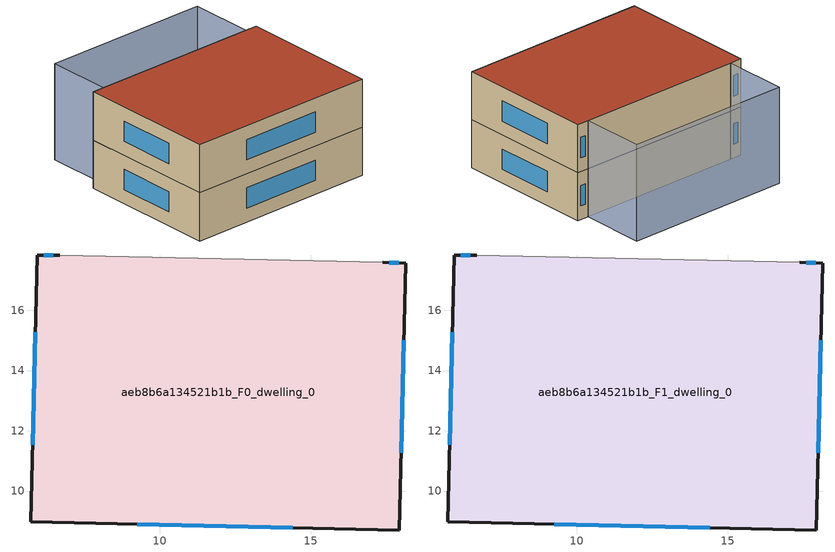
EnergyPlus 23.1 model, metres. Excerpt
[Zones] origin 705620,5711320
aeb8b6a134521b1b_F0_dwelling_0
 floor ground (EU_floor_Construction): 18.15,17.56 17.94,8.71 5.72,8.98 5.92,17.83 6.68,17.83 17.39,17.58 z0
 wall outside (EU_wall_Construction): 6.68,17.83 5.92,17.83 5.72,8.98 17.94,8.71 18.15,17.56 17.39,17.58 z0:3
 wall adiabatic (EU_wall_Construction): 17.39,17.58 6.68,17.83 z0:3
 window (EU_Window_Construction): 9.25,8.9 14.41,8.79 / 5.86,15.27 5.78,11.54 / 6.46,17.83 6.14,17.83 / 17.93,17.57 17.61,17.58 / 18,11.27 18.09,15 z0.87:2.13
aeb8b6a134521b1b_F1_dwelling_0
 floor to aeb8b6a134521b1b_F0_dwelling_0 (EU_floor_Construction): 18.15,17.56 17.94,8.71 5.72,8.98 5.92,17.83 6.68,17.83 17.39,17.58 z3
 wall outside (EU_wall_Construction): 6.68,17.83 5.92,17.83 5.72,8.98 17.94,8.71 18.15,17.56 17.39,17.58 z3:6
 wall adiabatic (EU_wall_Construction): 17.39,17.58 6.68,17.83 z3:6
 window (EU_Window_Construction): 9.25,8.9 14.41,8.79 / 5.86,15.27 5.78,11.54 / 6.46,17.83 6.14,17.83 / 17.93,17.57 17.61,17.58 / 18,11.27 18.09,15 z3.87:5.13
 roof outside (EU_roof_Construction): 17.94,8.71 18.15,17.56 17.39,17.58 6.68,17.83 5.92,17.83 5.72,8.98 z6
shading: 17.47,21.62 6.79,21.88 / 17.39,17.58 6.68,17.83 / 6.68,17.83 6.77,21.88 / 6.77,21.88 17.48,21.63 / 17.48,21.63 17.39,17.58 z0:6
[Building]
EU S2 Campaign: North Axis=0; Terrain=City; Solar Distribution=FullExterior
[Site:Location]
London: Latitude=51.5; Longitude=-0.5; Time Zone=0; Elevation=25
[SizingPeriod:WeatherFileDays]
AnnualSizingPeriod: Begin Month=1; Begin Day of Month=1; End Month=12; End Day of Month=31; Day of Week for Start Day=Monday; Use Weather File Daylight Saving Period=No; Use Weather File Rain and Snow Indicators=No
[MATERIAL]
EU_InternalMass_Material: Roughness=MediumRough; Thickness=0.1; Conductivity=1; Density=1800; Specific Heat=900; Thermal Absorptance=0.9; Solar Absorptance=0.7; Visible Absorptance=0.7
[MATERIAL:NOMASS] Roughness=MediumRough; Thermal Absorptance=0.9; Solar Absorptance=0.7; Visible Absorptance=0.7
Name | Thermal Resistance
EU_wall_NoMass | 0.724719
EU_roof_NoMass | 2.98947
EU_floor_NoMass | 2.39157
[WINDOWMATERIAL:SIMPLEGLAZINGSYSTEM]
EU_Window_SimpleGlazing: UFactor=2.63425; Solar Heat Gain Coefficient=0.76; Visible Transmittance=0.76
[CONSTRUCTION]
EU_wall_Construction: EU_wall_NoMass
EU_roof_Construction: EU_roof_NoMass
EU_floor_Construction: EU_floor_NoMass
EU_Window_Construction: EU_Window_SimpleGlazing
EU_InternalMass_Construction: EU_InternalMass_Material
[ZONE] Type=1; Multiplier=1; Ceiling Height=autocalculate; Volume=325.181; Floor Area=autocalculate; Part of Total Floor Area=Yes
aeb8b6a134521b1b_F0_dwelling_0; aeb8b6a134521b1b_F1_dwelling_0
[INTERNALMASS] Construction=EU_InternalMass_Construction; Surface Area=108.394
Name | Zone or ZoneList
aeb8b6a134521b1b_F0_dwelling_0_EU_InternalMass | aeb8b6a134521b1b_F0_dwelling_0
aeb8b6a134521b1b_F1_dwelling_0_EU_InternalMass | aeb8b6a134521b1b_F1_dwelling_0
[OTHEREQUIPMENT] Fuel Type=Electricity; Design Level Calculation Method=Watts/Area; Power per Zone Floor Area=1; Fraction Latent=0; Fraction Radiant=0; Fraction Lost=0; Carbon Dioxide Generation Rate=0; EndUse Subcategory=EU_Step8_InternalGains
Name | Zone or ZoneList or Space or SpaceList | Schedule
EU_Step8_InternalGain_aeb8b6a134521b1b_F0_dwelling_0_f000 | aeb8b6a134521b1b_F0_dwelling_0 | EU_Step8_GainSchedule_aeb8b6a134521b1b_F0_dwelling_0_f000
EU_Step8_InternalGain_aeb8b6a134521b1b_F1_dwelling_0_f000 | aeb8b6a134521b1b_F1_dwelling_0 | EU_Step8_GainSchedule_aeb8b6a134521b1b_F1_dwelling_0_f000
[ZONEVENTILATION:DESIGNFLOWRATE] Schedule=EU_AlwaysOn; Design Flow Rate Calculation Method=AirChanges/Hour; Air Changes per Hour=0.418135; Ventilation Type=Natural; Fan Pressure Rise=0; Fan Total Efficiency=1; Constant Term Coefficient=1; Temperature Term Coefficient=0; Velocity Term Coefficient=0; Velocity Squared Term Coefficient=0; Minimum Indoor Temperature=-100; Maximum Indoor Temperature=100; Delta Temperature=-100; Minimum Outdoor Temperature=-100; Maximum Outdoor Temperature=100; Maximum Wind Speed=40
Name | Zone or ZoneList or Space or SpaceList
EU_ConstantAir_aeb8b6a134521b1b_F0_dwelling_0 | aeb8b6a134521b1b_F0_dwelling_0
EU_ConstantAir_aeb8b6a134521b1b_F1_dwelling_0 | aeb8b6a134521b1b_F1_dwelling_0
[HVACTEMPLATE:THERMOSTAT] Constant Heating Setpoint=20; Constant Cooling Setpoint=50
EU_HeatOnly_aeb8b6a134521b1b_F0_dwelling_0; EU_HeatOnly_aeb8b6a134521b1b_F1_dwelling_0
[HVACTEMPLATE:ZONE:IDEALLOADSAIRSYSTEM] System Availability Schedule=EU_AlwaysOn; Maximum Heating Supply Air Temperature=50; Minimum Cooling Supply Air Temperature=13; Maximum Heating Supply Air Humidity Ratio=0.0156; Minimum Cooling Supply Air Humidity Ratio=0.0077; Heating Limit=NoLimit; Cooling Limit=NoLimit; Heating Availability Schedule=EU_AlwaysOn; Cooling Availability Schedule=EU_CoolingOff; Dehumidification Control Type=ConstantSensibleHeatRatio; Cooling Sensible Heat Ratio=0.7; Dehumidification Setpoint=60; Humidification Control Type=None; Humidification Setpoint=30; Outdoor Air Method=None; Outdoor Air Flow Rate per Person=0.00944; Outdoor Air Flow Rate per Zone Floor Area=0; Outdoor Air Flow Rate per Zone=0; Demand Controlled Ventilation Type=None; Outdoor Air Economizer Type=NoEconomizer; Heat Recovery Type=None; Sensible Heat Recovery Effectiveness=0.7; Latent Heat Recovery Effectiveness=0.65
Name | Template Thermostat
aeb8b6a134521b1b_F0_dwelling_0 | EU_HeatOnly_aeb8b6a134521b1b_F0_dwelling_0
aeb8b6a134521b1b_F1_dwelling_0 | EU_HeatOnly_aeb8b6a134521b1b_F1_dwelling_0
[SIZING:ZONE] Zone Cooling Design Supply Air Temperature Input Method=SupplyAirTemperature; Zone Cooling Design Supply Air Temperature=13; Zone Heating Design Supply Air Temperature Input Method=SupplyAirTemperature; Zone Heating Design Supply Air Temperature=50; Zone Cooling Design Supply Air Humidity Ratio=0.008; Zone Heating Design Supply Air Humidity Ratio=0.008; Cooling Design Air Flow Method=DesignDay; Cooling Design Air Flow Rate=0; Cooling Minimum Air Flow per Zone Floor Area=0.000762; Cooling Minimum Air Flow=0; Cooling Minimum Air Flow Fraction=0.2; Heating Design Air Flow Method=DesignDay; Heating Design Air Flow Rate=0; Heating Maximum Air Flow per Zone Floor Area=0.002032; Heating Maximum Air Flow=0.141576; Heating Maximum Air Flow Fraction=0.3; Account for Dedicated Outdoor Air System=No; Dedicated Outdoor Air System Control Strategy=NeutralSupplyAir; Dedicated Outdoor Air Low Setpoint Temperature for Design=autosize; Dedicated Outdoor Air High Setpoint Temperature for Design=autosize; Zone Load Sizing Method=Sensible Load Only No Latent Load; Zone Latent Cooling Design Supply Air Humidity Ratio Input Method=HumidityRatioDifference; Zone Cooling Design Supply Air Humidity Ratio Difference=0.005; Zone Latent Heating Design Supply Air Humidity Ratio Input Method=HumidityRatioDifference; Zone Humidification Design Supply Air Humidity Ratio Difference=0.005
aeb8b6a134521b1b_F0_dwelling_0; aeb8b6a134521b1b_F1_dwelling_0
[SCHEDULE:CONSTANT]
Name | Hourly Value
EU_AlwaysOn | 1
EU_CoolingOff | 0
[SCHEDULE:FILE] Column Number=1; Rows to Skip at Top=0; Number of Hours of Data=8760; Column Separator=Comma; Interpolate to Timestep=No; Minutes per Item=60; Adjust Schedule for Daylight Savings=Yes
Name | File
EU_Step8_GainSchedule_aeb8b6a134521b1b_F0_dwelling_0_f000 | ../../schedules/aeb8b6a134521b1b/aeb8b6a134521b1b_F0_dwelling_0_f000_gain.csv
EU_Step8_GainSchedule_aeb8b6a134521b1b_F1_dwelling_0_f000 | ../../schedules/aeb8b6a134521b1b/aeb8b6a134521b1b_F1_dwelling_0_f000_gain.csv
